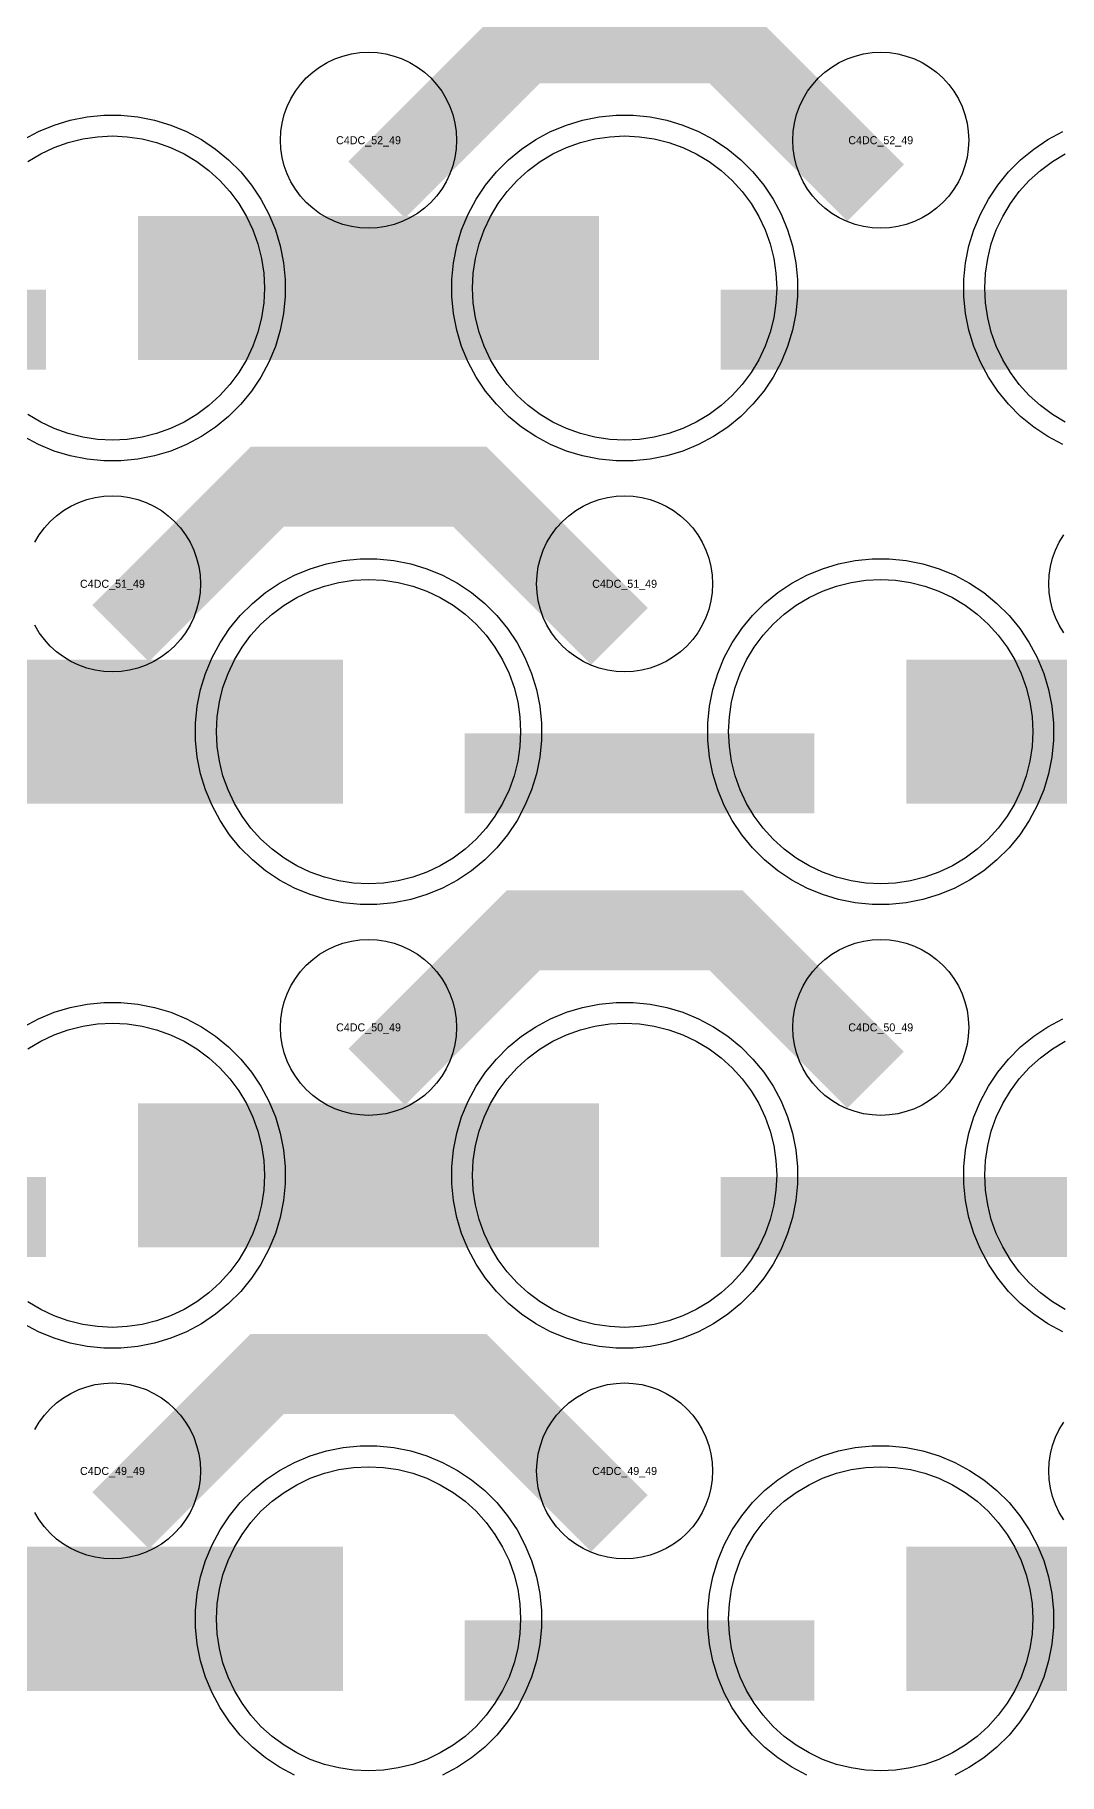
# Model space of a CAD drawing. Extents: x -11880 to 11880, y -14992 to 14992.
# Drawn here: x 3656 to 3976, y -8098 to -7555 of the extents above; entities that cross this region are included whole.
import ezdxf
from ezdxf.enums import TextEntityAlignment as Align

# ---------------------------------------------------------------- set-up
doc = ezdxf.new("R2010")
doc.units = 0
doc.header["$MEASUREMENT"] = 0
for name, color, linetype in [('GDS_775_DT_237', 138, 'CONTINUOUS'), ('RDL1_FS', 34, 'CONTINUOUS'), ('RDL_BS', 160, 'CONTINUOUS')]:
    doc.layers.add(name, color=color, linetype=linetype)

msp = doc.modelspace()

# ---------------------------------------------------------------- linework, layer by layer
at = {"layer": 'RDL1_FS'}
for points in [[(3653.605, -7594.733), (3657.605, -7592.335), (3661.819, -7590.343), (3666.209, -7588.771), (3670.732, -7587.639), (3675.343, -7586.955), (3680, -7586.726), (3684.657, -7586.955), (3689.268, -7587.639), (3693.791, -7588.771), (3698.181, -7590.343), (3702.395, -7592.335), (3706.395, -7594.733), (3710.14, -7597.511), (3713.594, -7600.641), (3716.724, -7604.095), (3719.502, -7607.84), (3721.9, -7611.84), (3723.892, -7616.054), (3725.464, -7620.444), (3726.596, -7624.967), (3727.28, -7629.578), (3727.509, -7634.235), (3727.28, -7638.892), (3726.596, -7643.503), (3725.464, -7648.026), (3723.892, -7652.416), (3721.9, -7656.63), (3719.502, -7660.63), (3716.724, -7664.375), (3713.594, -7667.829), (3710.14, -7670.959), (3706.395, -7673.737), (3702.395, -7676.135), (3698.181, -7678.127), (3693.791, -7679.699), (3689.268, -7680.831), (3684.657, -7681.515), (3680, -7681.744), (3675.343, -7681.515), (3670.732, -7680.831), (3666.209, -7679.699), (3661.819, -7678.127), (3657.605, -7676.135), (3653.605, -7673.737)], [(3977.605, -7676.135), (3973.605, -7673.737), (3969.86, -7670.959), (3966.406, -7667.829), (3963.276, -7664.375), (3960.498, -7660.63), (3958.1, -7656.63), (3956.108, -7652.416), (3954.536, -7648.026), (3953.404, -7643.503), (3952.72, -7638.892), (3952.491, -7634.235), (3952.72, -7629.578), (3953.404, -7624.967), (3954.536, -7620.444), (3956.108, -7616.054), (3958.1, -7611.84), (3960.498, -7607.84), (3963.276, -7604.095), (3966.406, -7600.641), (3969.86, -7597.511), (3973.605, -7594.733), (3977.605, -7592.335)]]:
    msp.add_lwpolyline(points, dxfattribs=at)
for points in [[(3840, -7681.744), (3835.343, -7681.515), (3830.732, -7680.831), (3826.209, -7679.699), (3821.819, -7678.127), (3817.605, -7676.135), (3813.605, -7673.737), (3809.86, -7670.959), (3806.406, -7667.829), (3803.276, -7664.375), (3800.498, -7660.63), (3798.1, -7656.63), (3796.108, -7652.416), (3794.536, -7648.026), (3793.404, -7643.503), (3792.72, -7638.892), (3792.491, -7634.235), (3792.72, -7629.578), (3793.404, -7624.967), (3794.536, -7620.444), (3796.108, -7616.054), (3798.1, -7611.84), (3800.498, -7607.84), (3803.276, -7604.095), (3806.406, -7600.641), (3809.86, -7597.511), (3813.605, -7594.733), (3817.605, -7592.335), (3821.819, -7590.343), (3826.209, -7588.771), (3830.732, -7587.639), (3835.343, -7586.955), (3840, -7586.726), (3844.657, -7586.955), (3849.268, -7587.639), (3853.791, -7588.771), (3858.181, -7590.343), (3862.395, -7592.335), (3866.395, -7594.733), (3870.14, -7597.511), (3873.594, -7600.641), (3876.724, -7604.095), (3879.502, -7607.84), (3881.9, -7611.84), (3883.892, -7616.054), (3885.464, -7620.444), (3886.596, -7624.967), (3887.28, -7629.578), (3887.509, -7634.235), (3887.28, -7638.892), (3886.596, -7643.503), (3885.464, -7648.026), (3883.892, -7652.416), (3881.9, -7656.63), (3879.502, -7660.63), (3876.724, -7664.375), (3873.594, -7667.829), (3870.14, -7670.959), (3866.395, -7673.737), (3862.395, -7676.135), (3858.181, -7678.127), (3853.791, -7679.699), (3849.268, -7680.831), (3844.657, -7681.515)], [(3760, -7820.304), (3755.343, -7820.075), (3750.732, -7819.391), (3746.209, -7818.259), (3741.819, -7816.687), (3737.605, -7814.695), (3733.605, -7812.297), (3729.86, -7809.519), (3726.406, -7806.389), (3723.276, -7802.935), (3720.498, -7799.19), (3718.1, -7795.19), (3716.108, -7790.976), (3714.536, -7786.586), (3713.404, -7782.063), (3712.72, -7777.452), (3712.491, -7772.795), (3712.72, -7768.138), (3713.404, -7763.527), (3714.536, -7759.004), (3716.108, -7754.614), (3718.1, -7750.4), (3720.498, -7746.4), (3723.276, -7742.655), (3726.406, -7739.201), (3729.86, -7736.071), (3733.605, -7733.293), (3737.605, -7730.895), (3741.819, -7728.903), (3746.209, -7727.331), (3750.732, -7726.199), (3755.343, -7725.515), (3760, -7725.286), (3764.657, -7725.515), (3769.268, -7726.199), (3773.791, -7727.331), (3778.181, -7728.903), (3782.395, -7730.895), (3786.395, -7733.293), (3790.14, -7736.071), (3793.594, -7739.201), (3796.724, -7742.655), (3799.502, -7746.4), (3801.9, -7750.4), (3803.892, -7754.614), (3805.464, -7759.004), (3806.596, -7763.527), (3807.28, -7768.138), (3807.509, -7772.795), (3807.28, -7777.452), (3806.596, -7782.063), (3805.464, -7786.586), (3803.892, -7790.976), (3801.9, -7795.19), (3799.502, -7799.19), (3796.724, -7802.935), (3793.594, -7806.389), (3790.14, -7809.519), (3786.395, -7812.297), (3782.395, -7814.695), (3778.181, -7816.687), (3773.791, -7818.259), (3769.268, -7819.391), (3764.657, -7820.075)], [(3920, -7820.304), (3915.343, -7820.075), (3910.732, -7819.391), (3906.209, -7818.259), (3901.819, -7816.687), (3897.605, -7814.695), (3893.605, -7812.297), (3889.86, -7809.519), (3886.406, -7806.389), (3883.276, -7802.935), (3880.498, -7799.19), (3878.1, -7795.19), (3876.108, -7790.976), (3874.536, -7786.586), (3873.404, -7782.063), (3872.72, -7777.452), (3872.491, -7772.795), (3872.72, -7768.138), (3873.404, -7763.527), (3874.536, -7759.004), (3876.108, -7754.614), (3878.1, -7750.4), (3880.498, -7746.4), (3883.276, -7742.655), (3886.406, -7739.201), (3889.86, -7736.071), (3893.605, -7733.293), (3897.605, -7730.895), (3901.819, -7728.903), (3906.209, -7727.331), (3910.732, -7726.199), (3915.343, -7725.515), (3920, -7725.286), (3924.657, -7725.515), (3929.268, -7726.199), (3933.791, -7727.331), (3938.181, -7728.903), (3942.395, -7730.895), (3946.395, -7733.293), (3950.14, -7736.071), (3953.594, -7739.201), (3956.724, -7742.655), (3959.502, -7746.4), (3961.9, -7750.4), (3963.892, -7754.614), (3965.464, -7759.004), (3966.596, -7763.527), (3967.28, -7768.138), (3967.509, -7772.795), (3967.28, -7777.452), (3966.596, -7782.063), (3965.464, -7786.586), (3963.892, -7790.976), (3961.9, -7795.19), (3959.502, -7799.19), (3956.724, -7802.935), (3953.594, -7806.389), (3950.14, -7809.519), (3946.395, -7812.297), (3942.395, -7814.695), (3938.181, -7816.687), (3933.791, -7818.259), (3929.268, -7819.391), (3924.657, -7820.075)]]:
    msp.add_lwpolyline(points, close=True, dxfattribs=at)
for points in [[(3688.002, -7634.235, 45, 45, 0), (3760.002, -7634.235, 45, 45, 0)], [(3760.002, -7634.235, 45, 45, 0), (3832.002, -7634.235, 45, 45, 0)], [(3608.002, -7772.795, 45, 45, 0), (3680.002, -7772.795, 45, 45, 0)], [(3680.002, -7772.795, 45, 45, 0), (3752.002, -7772.795, 45, 45, 0)], [(3928.002, -7772.795, 45, 45, 0), (4000.002, -7772.795, 45, 45, 0)]]:
    msp.add_lwpolyline(points, format="xyseb", dxfattribs=at)
at = {"layer": 'RDL1_FS', "color": 241, "true_color": 0xf7abae}
for points in [[(3653.605, -7871.858), (3657.605, -7869.46), (3661.819, -7867.468), (3666.209, -7865.896), (3670.732, -7864.764), (3675.343, -7864.08), (3680, -7863.851), (3684.657, -7864.08), (3689.268, -7864.764), (3693.791, -7865.896), (3698.181, -7867.468), (3702.395, -7869.46), (3706.395, -7871.858), (3710.14, -7874.636), (3713.594, -7877.766), (3716.724, -7881.22), (3719.502, -7884.965), (3721.9, -7888.965), (3723.892, -7893.179), (3725.464, -7897.569), (3726.596, -7902.092), (3727.28, -7906.703), (3727.509, -7911.36), (3727.28, -7916.017), (3726.596, -7920.628), (3725.464, -7925.151), (3723.892, -7929.541), (3721.9, -7933.755), (3719.502, -7937.755), (3716.724, -7941.5), (3713.594, -7944.954), (3710.14, -7948.084), (3706.395, -7950.862), (3702.395, -7953.26), (3698.181, -7955.252), (3693.791, -7956.824), (3689.268, -7957.956), (3684.657, -7958.64), (3680, -7958.869), (3675.343, -7958.64), (3670.732, -7957.956), (3666.209, -7956.824), (3661.819, -7955.252), (3657.605, -7953.26), (3653.605, -7950.862)], [(3977.605, -7953.26), (3973.605, -7950.862), (3969.86, -7948.084), (3966.406, -7944.954), (3963.276, -7941.5), (3960.498, -7937.755), (3958.1, -7933.755), (3956.108, -7929.541), (3954.536, -7925.151), (3953.404, -7920.628), (3952.72, -7916.017), (3952.491, -7911.36), (3952.72, -7906.703), (3953.404, -7902.092), (3954.536, -7897.569), (3956.108, -7893.179), (3958.1, -7888.965), (3960.498, -7884.965), (3963.276, -7881.22), (3966.406, -7877.766), (3969.86, -7874.636), (3973.605, -7871.858), (3977.605, -7869.46)]]:
    msp.add_lwpolyline(points, dxfattribs=at)
for points in [[(3840, -7958.869), (3835.343, -7958.64), (3830.732, -7957.956), (3826.209, -7956.824), (3821.819, -7955.252), (3817.605, -7953.26), (3813.605, -7950.862), (3809.86, -7948.084), (3806.406, -7944.954), (3803.276, -7941.5), (3800.498, -7937.755), (3798.1, -7933.755), (3796.108, -7929.541), (3794.536, -7925.151), (3793.404, -7920.628), (3792.72, -7916.017), (3792.491, -7911.36), (3792.72, -7906.703), (3793.404, -7902.092), (3794.536, -7897.569), (3796.108, -7893.179), (3798.1, -7888.965), (3800.498, -7884.965), (3803.276, -7881.22), (3806.406, -7877.766), (3809.86, -7874.636), (3813.605, -7871.858), (3817.605, -7869.46), (3821.819, -7867.468), (3826.209, -7865.896), (3830.732, -7864.764), (3835.343, -7864.08), (3840, -7863.851), (3844.657, -7864.08), (3849.268, -7864.764), (3853.791, -7865.896), (3858.181, -7867.468), (3862.395, -7869.46), (3866.395, -7871.858), (3870.14, -7874.636), (3873.594, -7877.766), (3876.724, -7881.22), (3879.502, -7884.965), (3881.9, -7888.965), (3883.892, -7893.179), (3885.464, -7897.569), (3886.596, -7902.092), (3887.28, -7906.703), (3887.509, -7911.36), (3887.28, -7916.017), (3886.596, -7920.628), (3885.464, -7925.151), (3883.892, -7929.541), (3881.9, -7933.755), (3879.502, -7937.755), (3876.724, -7941.5), (3873.594, -7944.954), (3870.14, -7948.084), (3866.395, -7950.862), (3862.395, -7953.26), (3858.181, -7955.252), (3853.791, -7956.824), (3849.268, -7957.956), (3844.657, -7958.64)], [(3760, -8097.434), (3755.343, -8097.205), (3750.732, -8096.521), (3746.209, -8095.389), (3741.819, -8093.817), (3737.605, -8091.825), (3733.605, -8089.427), (3729.86, -8086.649), (3726.406, -8083.519), (3723.276, -8080.065), (3720.498, -8076.32), (3718.1, -8072.32), (3716.108, -8068.106), (3714.536, -8063.716), (3713.404, -8059.193), (3712.72, -8054.582), (3712.491, -8049.925), (3712.72, -8045.268), (3713.404, -8040.657), (3714.536, -8036.134), (3716.108, -8031.744), (3718.1, -8027.53), (3720.498, -8023.53), (3723.276, -8019.785), (3726.406, -8016.331), (3729.86, -8013.201), (3733.605, -8010.423), (3737.605, -8008.025), (3741.819, -8006.033), (3746.209, -8004.461), (3750.732, -8003.329), (3755.343, -8002.645), (3760, -8002.416), (3764.657, -8002.645), (3769.268, -8003.329), (3773.791, -8004.461), (3778.181, -8006.033), (3782.395, -8008.025), (3786.395, -8010.423), (3790.14, -8013.201), (3793.594, -8016.331), (3796.724, -8019.785), (3799.502, -8023.53), (3801.9, -8027.53), (3803.892, -8031.744), (3805.464, -8036.134), (3806.596, -8040.657), (3807.28, -8045.268), (3807.509, -8049.925), (3807.28, -8054.582), (3806.596, -8059.193), (3805.464, -8063.716), (3803.892, -8068.106), (3801.9, -8072.32), (3799.502, -8076.32), (3796.724, -8080.065), (3793.594, -8083.519), (3790.14, -8086.649), (3786.395, -8089.427), (3782.395, -8091.825), (3778.181, -8093.817), (3773.791, -8095.389), (3769.268, -8096.521), (3764.657, -8097.205)], [(3920, -8097.434), (3915.343, -8097.205), (3910.732, -8096.521), (3906.209, -8095.389), (3901.819, -8093.817), (3897.605, -8091.825), (3893.605, -8089.427), (3889.86, -8086.649), (3886.406, -8083.519), (3883.276, -8080.065), (3880.498, -8076.32), (3878.1, -8072.32), (3876.108, -8068.106), (3874.536, -8063.716), (3873.404, -8059.193), (3872.72, -8054.582), (3872.491, -8049.925), (3872.72, -8045.268), (3873.404, -8040.657), (3874.536, -8036.134), (3876.108, -8031.744), (3878.1, -8027.53), (3880.498, -8023.53), (3883.276, -8019.785), (3886.406, -8016.331), (3889.86, -8013.201), (3893.605, -8010.423), (3897.605, -8008.025), (3901.819, -8006.033), (3906.209, -8004.461), (3910.732, -8003.329), (3915.343, -8002.645), (3920, -8002.416), (3924.657, -8002.645), (3929.268, -8003.329), (3933.791, -8004.461), (3938.181, -8006.033), (3942.395, -8008.025), (3946.395, -8010.423), (3950.14, -8013.201), (3953.594, -8016.331), (3956.724, -8019.785), (3959.502, -8023.53), (3961.9, -8027.53), (3963.892, -8031.744), (3965.464, -8036.134), (3966.596, -8040.657), (3967.28, -8045.268), (3967.509, -8049.925), (3967.28, -8054.582), (3966.596, -8059.193), (3965.464, -8063.716), (3963.892, -8068.106), (3961.9, -8072.32), (3959.502, -8076.32), (3956.724, -8080.065), (3953.594, -8083.519), (3950.14, -8086.649), (3946.395, -8089.427), (3942.395, -8091.825), (3938.181, -8093.817), (3933.791, -8095.389), (3929.268, -8096.521), (3924.657, -8097.205)]]:
    msp.add_lwpolyline(points, close=True, dxfattribs=at)
for points in [[(3688.002, -7911.36, 45, 45, 0), (3760.002, -7911.36, 45, 45, 0)], [(3760.002, -7911.36, 45, 45, 0), (3832.002, -7911.36, 45, 45, 0)], [(3608.002, -8049.925, 45, 45, 0), (3680.002, -8049.925, 45, 45, 0)], [(3680.002, -8049.925, 45, 45, 0), (3752.002, -8049.925, 45, 45, 0)], [(3928.002, -8049.925, 45, 45, 0), (4000.002, -8049.925, 45, 45, 0)]]:
    msp.add_lwpolyline(points, format="xyseb", dxfattribs=at)
at = {"layer": 'RDL_BS'}
for points in [[(3762.562, -7603.549, 25, 25, 0), (3808.377, -7557.734, 25, 25, 0), (3841.93, -7557.734, 25, 25, 0)], [(3918.401, -7604.448, 25, 25, 0), (3871.687, -7557.734, 25, 25, 0), (3841.929, -7557.734, 25, 25, 0)], [(3550.016, -7647.248, 25, 25, 0), (3659.281, -7647.248, 25, 25, 0)], [(3870.016, -7647.248, 25, 25, 0), (3979.281, -7647.248, 25, 25, 0)], [(3682.562, -7742.109, 25, 25, 0), (3728.377, -7696.294, 25, 25, 0), (3761.93, -7696.294, 25, 25, 0)], [(3838.401, -7743.008, 25, 25, 0), (3791.687, -7696.294, 25, 25, 0), (3761.929, -7696.294, 25, 25, 0)], [(3790.016, -7785.808, 25, 25, 0), (3899.281, -7785.808, 25, 25, 0)], [(3762.562, -7880.674, 25, 25, 0), (3808.377, -7834.859, 25, 25, 0), (3841.93, -7834.859, 25, 25, 0)], [(3918.401, -7881.573, 25, 25, 0), (3871.687, -7834.859, 25, 25, 0), (3841.929, -7834.859, 25, 25, 0)], [(3682.562, -8019.239, 25, 25, 0), (3728.377, -7973.424, 25, 25, 0), (3761.93, -7973.424, 25, 25, 0)], [(3838.401, -8020.138, 25, 25, 0), (3791.687, -7973.424, 25, 25, 0), (3761.929, -7973.424, 25, 25, 0)]]:
    msp.add_lwpolyline(points, format="xyseb", dxfattribs=at)
for points in [[(3760, -7615.541), (3757.307, -7615.409), (3754.635, -7615.013), (3752.016, -7614.356), (3749.481, -7613.449), (3747.044, -7612.297), (3744.72, -7610.904), (3742.557, -7609.301), (3740.558, -7607.489), (3738.746, -7605.49), (3737.143, -7603.327), (3735.75, -7601.003), (3734.598, -7598.566), (3733.691, -7596.031), (3733.034, -7593.412), (3732.638, -7590.74), (3732.506, -7588.047), (3732.638, -7585.354), (3733.034, -7582.682), (3733.691, -7580.063), (3734.598, -7577.528), (3735.75, -7575.091), (3737.143, -7572.767), (3738.746, -7570.604), (3740.558, -7568.605), (3742.557, -7566.793), (3744.72, -7565.19), (3747.044, -7563.797), (3749.481, -7562.645), (3752.016, -7561.738), (3754.635, -7561.081), (3757.307, -7560.685), (3760, -7560.553), (3762.693, -7560.685), (3765.365, -7561.081), (3767.984, -7561.738), (3770.519, -7562.645), (3772.956, -7563.797), (3775.28, -7565.19), (3777.443, -7566.793), (3779.442, -7568.605), (3781.254, -7570.604), (3782.857, -7572.767), (3784.25, -7575.091), (3785.402, -7577.528), (3786.309, -7580.063), (3786.966, -7582.682), (3787.362, -7585.354), (3787.494, -7588.047), (3787.362, -7590.74), (3786.966, -7593.412), (3786.309, -7596.031), (3785.402, -7598.566), (3784.25, -7601.003), (3782.857, -7603.327), (3781.254, -7605.49), (3779.442, -7607.489), (3777.443, -7609.301), (3775.28, -7610.904), (3772.956, -7612.297), (3770.519, -7613.449), (3767.984, -7614.356), (3765.365, -7615.013), (3762.693, -7615.409)], [(3920, -7615.541), (3917.307, -7615.409), (3914.635, -7615.013), (3912.016, -7614.356), (3909.481, -7613.449), (3907.044, -7612.297), (3904.72, -7610.904), (3902.557, -7609.301), (3900.558, -7607.489), (3898.746, -7605.49), (3897.143, -7603.327), (3895.75, -7601.003), (3894.598, -7598.566), (3893.691, -7596.031), (3893.034, -7593.412), (3892.638, -7590.74), (3892.506, -7588.047), (3892.638, -7585.354), (3893.034, -7582.682), (3893.691, -7580.063), (3894.598, -7577.528), (3895.75, -7575.091), (3897.143, -7572.767), (3898.746, -7570.604), (3900.558, -7568.605), (3902.557, -7566.793), (3904.72, -7565.19), (3907.044, -7563.797), (3909.481, -7562.645), (3912.016, -7561.738), (3914.635, -7561.081), (3917.307, -7560.685), (3920, -7560.553), (3922.693, -7560.685), (3925.365, -7561.081), (3927.984, -7561.738), (3930.519, -7562.645), (3932.956, -7563.797), (3935.28, -7565.19), (3937.443, -7566.793), (3939.442, -7568.605), (3941.254, -7570.604), (3942.857, -7572.767), (3944.25, -7575.091), (3945.402, -7577.528), (3946.309, -7580.063), (3946.966, -7582.682), (3947.362, -7585.354), (3947.494, -7588.047), (3947.362, -7590.74), (3946.966, -7593.412), (3946.309, -7596.031), (3945.402, -7598.566), (3944.25, -7601.003), (3942.857, -7603.327), (3941.254, -7605.49), (3939.442, -7607.489), (3937.443, -7609.301), (3935.28, -7610.904), (3932.956, -7612.297), (3930.519, -7613.449), (3927.984, -7614.356), (3925.365, -7615.013), (3922.693, -7615.409)], [(3837.356, -7688.235), (3832.062, -7687.718), (3826.835, -7686.672), (3821.795, -7685.141), (3816.885, -7683.11), (3812.223, -7680.618), (3807.809, -7677.671), (3803.708, -7674.309), (3799.926, -7670.527), (3796.564, -7666.426), (3793.617, -7662.012), (3791.125, -7657.35), (3789.094, -7652.44), (3787.563, -7647.4), (3786.517, -7642.173), (3786, -7636.879), (3786, -7631.591), (3786.517, -7626.297), (3787.563, -7621.07), (3789.094, -7616.03), (3791.125, -7611.12), (3793.617, -7606.458), (3796.564, -7602.044), (3799.926, -7597.943), (3803.708, -7594.161), (3807.809, -7590.799), (3812.223, -7587.852), (3816.885, -7585.36), (3821.795, -7583.329), (3826.835, -7581.798), (3832.062, -7580.752), (3837.356, -7580.235), (3842.644, -7580.235), (3847.938, -7580.752), (3853.165, -7581.798), (3858.205, -7583.329), (3863.115, -7585.36), (3867.777, -7587.852), (3872.191, -7590.799), (3876.292, -7594.161), (3880.074, -7597.943), (3883.436, -7602.044), (3886.383, -7606.458), (3888.875, -7611.12), (3890.906, -7616.03), (3892.437, -7621.07), (3893.483, -7626.297), (3894, -7631.591), (3894, -7636.879), (3893.483, -7642.173), (3892.437, -7647.4), (3890.906, -7652.44), (3888.875, -7657.35), (3886.383, -7662.012), (3883.436, -7666.426), (3880.074, -7670.527), (3876.292, -7674.309), (3872.191, -7677.671), (3867.777, -7680.618), (3863.115, -7683.11), (3858.205, -7685.141), (3853.165, -7686.672), (3847.938, -7687.718), (3842.644, -7688.235)], [(3840, -7754.101), (3837.307, -7753.969), (3834.635, -7753.573), (3832.016, -7752.916), (3829.481, -7752.009), (3827.044, -7750.857), (3824.72, -7749.464), (3822.557, -7747.861), (3820.558, -7746.049), (3818.746, -7744.05), (3817.143, -7741.887), (3815.75, -7739.563), (3814.598, -7737.126), (3813.691, -7734.591), (3813.034, -7731.972), (3812.638, -7729.3), (3812.506, -7726.607), (3812.638, -7723.914), (3813.034, -7721.242), (3813.691, -7718.623), (3814.598, -7716.088), (3815.75, -7713.651), (3817.143, -7711.327), (3818.746, -7709.164), (3820.558, -7707.165), (3822.557, -7705.353), (3824.72, -7703.75), (3827.044, -7702.357), (3829.481, -7701.205), (3832.016, -7700.298), (3834.635, -7699.641), (3837.307, -7699.245), (3840, -7699.113), (3842.693, -7699.245), (3845.365, -7699.641), (3847.984, -7700.298), (3850.519, -7701.205), (3852.956, -7702.357), (3855.28, -7703.75), (3857.443, -7705.353), (3859.442, -7707.165), (3861.254, -7709.164), (3862.857, -7711.327), (3864.25, -7713.651), (3865.402, -7716.088), (3866.309, -7718.623), (3866.966, -7721.242), (3867.362, -7723.914), (3867.494, -7726.607), (3867.362, -7729.3), (3866.966, -7731.972), (3866.309, -7734.591), (3865.402, -7737.126), (3864.25, -7739.563), (3862.857, -7741.887), (3861.254, -7744.05), (3859.442, -7746.049), (3857.443, -7747.861), (3855.28, -7749.464), (3852.956, -7750.857), (3850.519, -7752.009), (3847.984, -7752.916), (3845.365, -7753.573), (3842.693, -7753.969)], [(3757.356, -7826.795), (3752.062, -7826.278), (3746.835, -7825.232), (3741.795, -7823.701), (3736.885, -7821.67), (3732.223, -7819.178), (3727.809, -7816.231), (3723.708, -7812.869), (3719.926, -7809.087), (3716.564, -7804.986), (3713.617, -7800.572), (3711.125, -7795.91), (3709.094, -7791), (3707.563, -7785.96), (3706.517, -7780.733), (3706, -7775.439), (3706, -7770.151), (3706.517, -7764.857), (3707.563, -7759.63), (3709.094, -7754.59), (3711.125, -7749.68), (3713.617, -7745.018), (3716.564, -7740.604), (3719.926, -7736.503), (3723.708, -7732.721), (3727.809, -7729.359), (3732.223, -7726.412), (3736.885, -7723.92), (3741.795, -7721.889), (3746.835, -7720.358), (3752.062, -7719.312), (3757.356, -7718.795), (3762.644, -7718.795), (3767.938, -7719.312), (3773.165, -7720.358), (3778.205, -7721.889), (3783.115, -7723.92), (3787.777, -7726.412), (3792.191, -7729.359), (3796.292, -7732.721), (3800.074, -7736.503), (3803.436, -7740.604), (3806.383, -7745.018), (3808.875, -7749.68), (3810.906, -7754.59), (3812.437, -7759.63), (3813.483, -7764.857), (3814, -7770.151), (3814, -7775.439), (3813.483, -7780.733), (3812.437, -7785.96), (3810.906, -7791), (3808.875, -7795.91), (3806.383, -7800.572), (3803.436, -7804.986), (3800.074, -7809.087), (3796.292, -7812.869), (3792.191, -7816.231), (3787.777, -7819.178), (3783.115, -7821.67), (3778.205, -7823.701), (3773.165, -7825.232), (3767.938, -7826.278), (3762.644, -7826.795)], [(3917.356, -7826.795), (3912.062, -7826.278), (3906.835, -7825.232), (3901.795, -7823.701), (3896.885, -7821.67), (3892.223, -7819.178), (3887.809, -7816.231), (3883.708, -7812.869), (3879.926, -7809.087), (3876.564, -7804.986), (3873.617, -7800.572), (3871.125, -7795.91), (3869.094, -7791), (3867.563, -7785.96), (3866.517, -7780.733), (3866, -7775.439), (3866, -7770.151), (3866.517, -7764.857), (3867.563, -7759.63), (3869.094, -7754.59), (3871.125, -7749.68), (3873.617, -7745.018), (3876.564, -7740.604), (3879.926, -7736.503), (3883.708, -7732.721), (3887.809, -7729.359), (3892.223, -7726.412), (3896.885, -7723.92), (3901.795, -7721.889), (3906.835, -7720.358), (3912.062, -7719.312), (3917.356, -7718.795), (3922.644, -7718.795), (3927.938, -7719.312), (3933.165, -7720.358), (3938.205, -7721.889), (3943.115, -7723.92), (3947.777, -7726.412), (3952.191, -7729.359), (3956.292, -7732.721), (3960.074, -7736.503), (3963.436, -7740.604), (3966.383, -7745.018), (3968.875, -7749.68), (3970.906, -7754.59), (3972.437, -7759.63), (3973.483, -7764.857), (3974, -7770.151), (3974, -7775.439), (3973.483, -7780.733), (3972.437, -7785.96), (3970.906, -7791), (3968.875, -7795.91), (3966.383, -7800.572), (3963.436, -7804.986), (3960.074, -7809.087), (3956.292, -7812.869), (3952.191, -7816.231), (3947.777, -7819.178), (3943.115, -7821.67), (3938.205, -7823.701), (3933.165, -7825.232), (3927.938, -7826.278), (3922.644, -7826.795)], [(3760, -7892.666), (3757.307, -7892.534), (3754.635, -7892.138), (3752.016, -7891.481), (3749.481, -7890.574), (3747.044, -7889.422), (3744.72, -7888.029), (3742.557, -7886.426), (3740.558, -7884.614), (3738.746, -7882.615), (3737.143, -7880.452), (3735.75, -7878.128), (3734.598, -7875.691), (3733.691, -7873.156), (3733.034, -7870.537), (3732.638, -7867.865), (3732.506, -7865.172), (3732.638, -7862.479), (3733.034, -7859.807), (3733.691, -7857.188), (3734.598, -7854.653), (3735.75, -7852.216), (3737.143, -7849.892), (3738.746, -7847.729), (3740.558, -7845.73), (3742.557, -7843.918), (3744.72, -7842.315), (3747.044, -7840.922), (3749.481, -7839.77), (3752.016, -7838.863), (3754.635, -7838.206), (3757.307, -7837.81), (3760, -7837.678), (3762.693, -7837.81), (3765.365, -7838.206), (3767.984, -7838.863), (3770.519, -7839.77), (3772.956, -7840.922), (3775.28, -7842.315), (3777.443, -7843.918), (3779.442, -7845.73), (3781.254, -7847.729), (3782.857, -7849.892), (3784.25, -7852.216), (3785.402, -7854.653), (3786.309, -7857.188), (3786.966, -7859.807), (3787.362, -7862.479), (3787.494, -7865.172), (3787.362, -7867.865), (3786.966, -7870.537), (3786.309, -7873.156), (3785.402, -7875.691), (3784.25, -7878.128), (3782.857, -7880.452), (3781.254, -7882.615), (3779.442, -7884.614), (3777.443, -7886.426), (3775.28, -7888.029), (3772.956, -7889.422), (3770.519, -7890.574), (3767.984, -7891.481), (3765.365, -7892.138), (3762.693, -7892.534)], [(3920, -7892.666), (3917.307, -7892.534), (3914.635, -7892.138), (3912.016, -7891.481), (3909.481, -7890.574), (3907.044, -7889.422), (3904.72, -7888.029), (3902.557, -7886.426), (3900.558, -7884.614), (3898.746, -7882.615), (3897.143, -7880.452), (3895.75, -7878.128), (3894.598, -7875.691), (3893.691, -7873.156), (3893.034, -7870.537), (3892.638, -7867.865), (3892.506, -7865.172), (3892.638, -7862.479), (3893.034, -7859.807), (3893.691, -7857.188), (3894.598, -7854.653), (3895.75, -7852.216), (3897.143, -7849.892), (3898.746, -7847.729), (3900.558, -7845.73), (3902.557, -7843.918), (3904.72, -7842.315), (3907.044, -7840.922), (3909.481, -7839.77), (3912.016, -7838.863), (3914.635, -7838.206), (3917.307, -7837.81), (3920, -7837.678), (3922.693, -7837.81), (3925.365, -7838.206), (3927.984, -7838.863), (3930.519, -7839.77), (3932.956, -7840.922), (3935.28, -7842.315), (3937.443, -7843.918), (3939.442, -7845.73), (3941.254, -7847.729), (3942.857, -7849.892), (3944.25, -7852.216), (3945.402, -7854.653), (3946.309, -7857.188), (3946.966, -7859.807), (3947.362, -7862.479), (3947.494, -7865.172), (3947.362, -7867.865), (3946.966, -7870.537), (3946.309, -7873.156), (3945.402, -7875.691), (3944.25, -7878.128), (3942.857, -7880.452), (3941.254, -7882.615), (3939.442, -7884.614), (3937.443, -7886.426), (3935.28, -7888.029), (3932.956, -7889.422), (3930.519, -7890.574), (3927.984, -7891.481), (3925.365, -7892.138), (3922.693, -7892.534)], [(3840, -8031.231), (3837.307, -8031.099), (3834.635, -8030.703), (3832.016, -8030.046), (3829.481, -8029.139), (3827.044, -8027.987), (3824.72, -8026.594), (3822.557, -8024.991), (3820.558, -8023.179), (3818.746, -8021.18), (3817.143, -8019.017), (3815.75, -8016.693), (3814.598, -8014.256), (3813.691, -8011.721), (3813.034, -8009.102), (3812.638, -8006.43), (3812.506, -8003.737), (3812.638, -8001.044), (3813.034, -7998.372), (3813.691, -7995.753), (3814.598, -7993.218), (3815.75, -7990.781), (3817.143, -7988.457), (3818.746, -7986.294), (3820.558, -7984.295), (3822.557, -7982.483), (3824.72, -7980.88), (3827.044, -7979.487), (3829.481, -7978.335), (3832.016, -7977.428), (3834.635, -7976.771), (3837.307, -7976.375), (3840, -7976.243), (3842.693, -7976.375), (3845.365, -7976.771), (3847.984, -7977.428), (3850.519, -7978.335), (3852.956, -7979.487), (3855.28, -7980.88), (3857.443, -7982.483), (3859.442, -7984.295), (3861.254, -7986.294), (3862.857, -7988.457), (3864.25, -7990.781), (3865.402, -7993.218), (3866.309, -7995.753), (3866.966, -7998.372), (3867.362, -8001.044), (3867.494, -8003.737), (3867.362, -8006.43), (3866.966, -8009.102), (3866.309, -8011.721), (3865.402, -8014.256), (3864.25, -8016.693), (3862.857, -8019.017), (3861.254, -8021.18), (3859.442, -8023.179), (3857.443, -8024.991), (3855.28, -8026.594), (3852.956, -8027.987), (3850.519, -8029.139), (3847.984, -8030.046), (3845.365, -8030.703), (3842.693, -8031.099)]]:
    msp.add_lwpolyline(points, close=True, dxfattribs=at)
for points in [[(3652.223, -7587.852), (3656.885, -7585.36), (3661.795, -7583.329), (3666.835, -7581.798), (3672.062, -7580.752), (3677.356, -7580.235), (3682.644, -7580.235), (3687.938, -7580.752), (3693.165, -7581.798), (3698.205, -7583.329), (3703.115, -7585.36), (3707.777, -7587.852), (3712.191, -7590.799), (3716.292, -7594.161), (3720.074, -7597.943), (3723.436, -7602.044), (3726.383, -7606.458), (3728.875, -7611.12), (3730.906, -7616.03), (3732.437, -7621.07), (3733.483, -7626.297), (3734, -7631.591), (3734, -7636.879), (3733.483, -7642.173), (3732.437, -7647.4), (3730.906, -7652.44), (3728.875, -7657.35), (3726.383, -7662.012), (3723.436, -7666.426), (3720.074, -7670.527), (3716.292, -7674.309), (3712.191, -7677.671), (3707.777, -7680.618), (3703.115, -7683.11), (3698.205, -7685.141), (3693.165, -7686.672), (3687.938, -7687.718), (3682.644, -7688.235), (3677.356, -7688.235), (3672.062, -7687.718), (3666.835, -7686.672), (3661.795, -7685.141), (3656.885, -7683.11), (3652.223, -7680.618)], [(3976.885, -7683.11), (3972.223, -7680.618), (3967.809, -7677.671), (3963.708, -7674.309), (3959.926, -7670.527), (3956.564, -7666.426), (3953.617, -7662.012), (3951.125, -7657.35), (3949.094, -7652.44), (3947.563, -7647.4), (3946.517, -7642.173), (3946, -7636.879), (3946, -7631.591), (3946.517, -7626.297), (3947.563, -7621.07), (3949.094, -7616.03), (3951.125, -7611.12), (3953.617, -7606.458), (3956.564, -7602.044), (3959.926, -7597.943), (3963.708, -7594.161), (3967.809, -7590.799), (3972.223, -7587.852), (3976.885, -7585.36)], [(3655.75, -7713.651), (3657.143, -7711.327), (3658.746, -7709.164), (3660.558, -7707.165), (3662.557, -7705.353), (3664.72, -7703.75), (3667.044, -7702.357), (3669.481, -7701.205), (3672.016, -7700.298), (3674.635, -7699.641), (3677.307, -7699.245), (3680, -7699.113), (3682.693, -7699.245), (3685.365, -7699.641), (3687.984, -7700.298), (3690.519, -7701.205), (3692.956, -7702.357), (3695.28, -7703.75), (3697.443, -7705.353), (3699.442, -7707.165), (3701.254, -7709.164), (3702.857, -7711.327), (3704.25, -7713.651), (3705.402, -7716.088), (3706.309, -7718.623), (3706.966, -7721.242), (3707.362, -7723.914), (3707.494, -7726.607), (3707.362, -7729.3), (3706.966, -7731.972), (3706.309, -7734.591), (3705.402, -7737.126), (3704.25, -7739.563), (3702.857, -7741.887), (3701.254, -7744.05), (3699.442, -7746.049), (3697.443, -7747.861), (3695.28, -7749.464), (3692.956, -7750.857), (3690.519, -7752.009), (3687.984, -7752.916), (3685.365, -7753.573), (3682.693, -7753.969), (3680, -7754.101), (3677.307, -7753.969), (3674.635, -7753.573), (3672.016, -7752.916), (3669.481, -7752.009), (3667.044, -7750.857), (3664.72, -7749.464), (3662.557, -7747.861), (3660.558, -7746.049), (3658.746, -7744.05), (3657.143, -7741.887), (3655.75, -7739.563)], [(3977.143, -7741.887), (3975.75, -7739.563), (3974.598, -7737.126), (3973.691, -7734.591), (3973.034, -7731.972), (3972.638, -7729.3), (3972.506, -7726.607), (3972.638, -7723.914), (3973.034, -7721.242), (3973.691, -7718.623), (3974.598, -7716.088), (3975.75, -7713.651), (3977.143, -7711.327)], [(3655.75, -7990.781), (3657.143, -7988.457), (3658.746, -7986.294), (3660.558, -7984.295), (3662.557, -7982.483), (3664.72, -7980.88), (3667.044, -7979.487), (3669.481, -7978.335), (3672.016, -7977.428), (3674.635, -7976.771), (3677.307, -7976.375), (3680, -7976.243), (3682.693, -7976.375), (3685.365, -7976.771), (3687.984, -7977.428), (3690.519, -7978.335), (3692.956, -7979.487), (3695.28, -7980.88), (3697.443, -7982.483), (3699.442, -7984.295), (3701.254, -7986.294), (3702.857, -7988.457), (3704.25, -7990.781), (3705.402, -7993.218), (3706.309, -7995.753), (3706.966, -7998.372), (3707.362, -8001.044), (3707.494, -8003.737), (3707.362, -8006.43), (3706.966, -8009.102), (3706.309, -8011.721), (3705.402, -8014.256), (3704.25, -8016.693), (3702.857, -8019.017), (3701.254, -8021.18), (3699.442, -8023.179), (3697.443, -8024.991), (3695.28, -8026.594), (3692.956, -8027.987), (3690.519, -8029.139), (3687.984, -8030.046), (3685.365, -8030.703), (3682.693, -8031.099), (3680, -8031.231), (3677.307, -8031.099), (3674.635, -8030.703), (3672.016, -8030.046), (3669.481, -8029.139), (3667.044, -8027.987), (3664.72, -8026.594), (3662.557, -8024.991), (3660.558, -8023.179), (3658.746, -8021.18), (3657.143, -8019.017), (3655.75, -8016.693)], [(3977.143, -8019.017), (3975.75, -8016.693), (3974.598, -8014.256), (3973.691, -8011.721), (3973.034, -8009.102), (3972.638, -8006.43), (3972.506, -8003.737), (3972.638, -8001.044), (3973.034, -7998.372), (3973.691, -7995.753), (3974.598, -7993.218), (3975.75, -7990.781), (3977.143, -7988.457)]]:
    msp.add_lwpolyline(points, dxfattribs=at)
at = {"layer": 'RDL_BS', "color": 241, "true_color": 0xf7abae}
for points in [[(3652.223, -7864.977), (3656.885, -7862.485), (3661.795, -7860.454), (3666.835, -7858.923), (3672.062, -7857.877), (3677.356, -7857.36), (3682.644, -7857.36), (3687.938, -7857.877), (3693.165, -7858.923), (3698.205, -7860.454), (3703.115, -7862.485), (3707.777, -7864.977), (3712.191, -7867.924), (3716.292, -7871.286), (3720.074, -7875.068), (3723.436, -7879.169), (3726.383, -7883.583), (3728.875, -7888.245), (3730.906, -7893.155), (3732.437, -7898.195), (3733.483, -7903.422), (3734, -7908.716), (3734, -7914.004), (3733.483, -7919.298), (3732.437, -7924.525), (3730.906, -7929.565), (3728.875, -7934.475), (3726.383, -7939.137), (3723.436, -7943.551), (3720.074, -7947.652), (3716.292, -7951.434), (3712.191, -7954.796), (3707.777, -7957.743), (3703.115, -7960.235), (3698.205, -7962.266), (3693.165, -7963.797), (3687.938, -7964.843), (3682.644, -7965.36), (3677.356, -7965.36), (3672.062, -7964.843), (3666.835, -7963.797), (3661.795, -7962.266), (3656.885, -7960.235), (3652.223, -7957.743)], [(3976.885, -7960.235), (3972.223, -7957.743), (3967.809, -7954.796), (3963.708, -7951.434), (3959.926, -7947.652), (3956.564, -7943.551), (3953.617, -7939.137), (3951.125, -7934.475), (3949.094, -7929.565), (3947.563, -7924.525), (3946.517, -7919.298), (3946, -7914.004), (3946, -7908.716), (3946.517, -7903.422), (3947.563, -7898.195), (3949.094, -7893.155), (3951.125, -7888.245), (3953.617, -7883.583), (3956.564, -7879.169), (3959.926, -7875.068), (3963.708, -7871.286), (3967.809, -7867.924), (3972.223, -7864.977), (3976.885, -7862.485)], [(3736.885, -8098.8), (3732.223, -8096.308), (3727.809, -8093.361), (3723.708, -8089.999), (3719.926, -8086.217), (3716.564, -8082.116), (3713.617, -8077.702), (3711.125, -8073.04), (3709.094, -8068.13), (3707.563, -8063.09), (3706.517, -8057.863), (3706, -8052.569), (3706, -8047.281), (3706.517, -8041.987), (3707.563, -8036.76), (3709.094, -8031.72), (3711.125, -8026.81), (3713.617, -8022.148), (3716.564, -8017.734), (3719.926, -8013.633), (3723.708, -8009.851), (3727.809, -8006.489), (3732.223, -8003.542), (3736.885, -8001.05), (3741.795, -7999.019), (3746.835, -7997.488), (3752.062, -7996.442), (3757.356, -7995.925), (3762.644, -7995.925), (3767.938, -7996.442), (3773.165, -7997.488), (3778.205, -7999.019), (3783.115, -8001.05), (3787.777, -8003.542), (3792.191, -8006.489), (3796.292, -8009.851), (3800.074, -8013.633), (3803.436, -8017.734), (3806.383, -8022.148), (3808.875, -8026.81), (3810.906, -8031.72), (3812.437, -8036.76), (3813.483, -8041.987), (3814, -8047.281), (3814, -8052.569), (3813.483, -8057.863), (3812.437, -8063.09), (3810.906, -8068.13), (3808.875, -8073.04), (3806.383, -8077.702), (3803.436, -8082.116), (3800.074, -8086.217), (3796.292, -8089.999), (3792.191, -8093.361), (3787.777, -8096.308), (3783.115, -8098.8)], [(3896.885, -8098.8), (3892.223, -8096.308), (3887.809, -8093.361), (3883.708, -8089.999), (3879.926, -8086.217), (3876.564, -8082.116), (3873.617, -8077.702), (3871.125, -8073.04), (3869.094, -8068.13), (3867.563, -8063.09), (3866.517, -8057.863), (3866, -8052.569), (3866, -8047.281), (3866.517, -8041.987), (3867.563, -8036.76), (3869.094, -8031.72), (3871.125, -8026.81), (3873.617, -8022.148), (3876.564, -8017.734), (3879.926, -8013.633), (3883.708, -8009.851), (3887.809, -8006.489), (3892.223, -8003.542), (3896.885, -8001.05), (3901.795, -7999.019), (3906.835, -7997.488), (3912.062, -7996.442), (3917.356, -7995.925), (3922.644, -7995.925), (3927.938, -7996.442), (3933.165, -7997.488), (3938.205, -7999.019), (3943.115, -8001.05), (3947.777, -8003.542), (3952.191, -8006.489), (3956.292, -8009.851), (3960.074, -8013.633), (3963.436, -8017.734), (3966.383, -8022.148), (3968.875, -8026.81), (3970.906, -8031.72), (3972.437, -8036.76), (3973.483, -8041.987), (3974, -8047.281), (3974, -8052.569), (3973.483, -8057.863), (3972.437, -8063.09), (3970.906, -8068.13), (3968.875, -8073.04), (3966.383, -8077.702), (3963.436, -8082.116), (3960.074, -8086.217), (3956.292, -8089.999), (3952.191, -8093.361), (3947.777, -8096.308), (3943.115, -8098.8)]]:
    msp.add_lwpolyline(points, dxfattribs=at)
msp.add_lwpolyline([(3837.356, -7965.36), (3832.062, -7964.843), (3826.835, -7963.797), (3821.795, -7962.266), (3816.885, -7960.235), (3812.223, -7957.743), (3807.809, -7954.796), (3803.708, -7951.434), (3799.926, -7947.652), (3796.564, -7943.551), (3793.617, -7939.137), (3791.125, -7934.475), (3789.094, -7929.565), (3787.563, -7924.525), (3786.517, -7919.298), (3786, -7914.004), (3786, -7908.716), (3786.517, -7903.422), (3787.563, -7898.195), (3789.094, -7893.155), (3791.125, -7888.245), (3793.617, -7883.583), (3796.564, -7879.169), (3799.926, -7875.068), (3803.708, -7871.286), (3807.809, -7867.924), (3812.223, -7864.977), (3816.885, -7862.485), (3821.795, -7860.454), (3826.835, -7858.923), (3832.062, -7857.877), (3837.356, -7857.36), (3842.644, -7857.36), (3847.938, -7857.877), (3853.165, -7858.923), (3858.205, -7860.454), (3863.115, -7862.485), (3867.777, -7864.977), (3872.191, -7867.924), (3876.292, -7871.286), (3880.074, -7875.068), (3883.436, -7879.169), (3886.383, -7883.583), (3888.875, -7888.245), (3890.906, -7893.155), (3892.437, -7898.195), (3893.483, -7903.422), (3894, -7908.716), (3894, -7914.004), (3893.483, -7919.298), (3892.437, -7924.525), (3890.906, -7929.565), (3888.875, -7934.475), (3886.383, -7939.137), (3883.436, -7943.551), (3880.074, -7947.652), (3876.292, -7951.434), (3872.191, -7954.796), (3867.777, -7957.743), (3863.115, -7960.235), (3858.205, -7962.266), (3853.165, -7963.797), (3847.938, -7964.843), (3842.644, -7965.36)], close=True, dxfattribs=at)
for points in [[(3550.016, -7924.373, 25, 25, 0), (3659.281, -7924.373, 25, 25, 0)], [(3870.016, -7924.373, 25, 25, 0), (3979.281, -7924.373, 25, 25, 0)], [(3790.016, -8062.938, 25, 25, 0), (3899.281, -8062.938, 25, 25, 0)]]:
    msp.add_lwpolyline(points, format="xyseb", dxfattribs=at)

# ---------------------------------------------------------------- texts
at = {"layer": 'GDS_775_DT_237'}
for s, p in [('C4DC_52_49', (3760, -7588.047)), ('C4DC_52_49', (3760, -7588.047)), ('C4DC_52_49', (3920, -7588.047)), ('C4DC_52_49', (3920, -7588.047)), ('C4DC_51_49', (3680, -7726.607)), ('C4DC_51_49', (3680, -7726.607)), ('C4DC_51_49', (3840, -7726.607)), ('C4DC_51_49', (3840, -7726.607)), ('C4DC_50_49', (3760, -7865.172)), ('C4DC_50_49', (3760, -7865.172)), ('C4DC_50_49', (3920, -7865.172)), ('C4DC_50_49', (3920, -7865.172)), ('C4DC_49_49', (3680, -8003.737)), ('C4DC_49_49', (3680, -8003.737)), ('C4DC_49_49', (3840, -8003.737)), ('C4DC_49_49', (3840, -8003.737))]:
    msp.add_text(s, height=2.5, dxfattribs=at).set_placement(p, align=Align.MIDDLE_CENTER)

doc.saveas('drawing.dxf')
